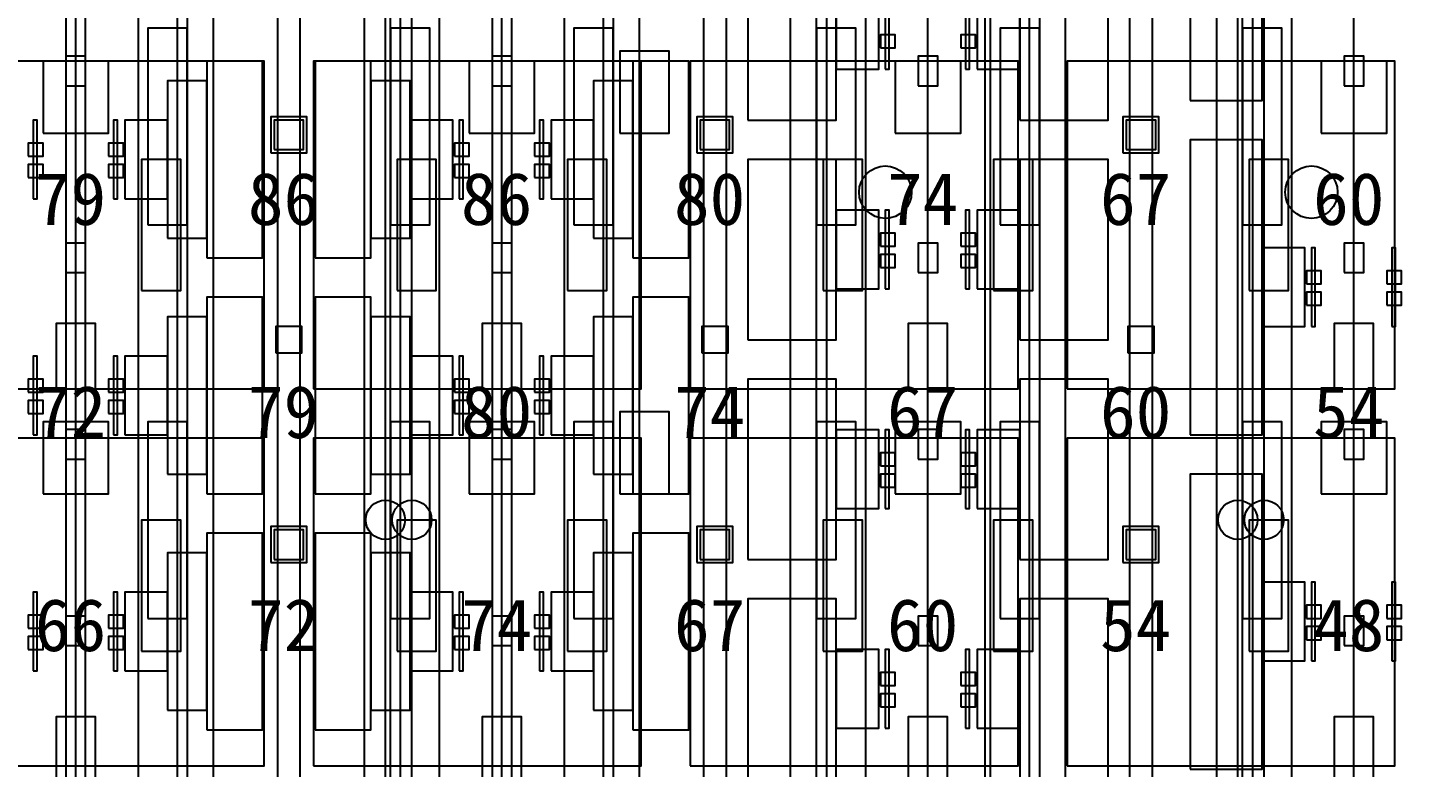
# Model space of a CAD drawing. Header units: metres. Extents: x -1640 to 1560, y -268 to 2338.
# Drawn here: x -152.22 to -110.3, y 1593.45 to 1616.03 of the extents above; entities that cross this region are included whole.
import ezdxf

# ---------------------------------------------------------------- set-up
doc = ezdxf.new("R2010")
doc.units = ezdxf.units.M
for name, color, linetype in [('1F_CHL', 4, 'Continuous'), ('1F_PUMP', 2, 'Continuous'), ('1F_SCR', 3, 'Continuous'), ('1F_STRUCT_COLUMN', 8, 'Continuous'), ('2F_CSF_LATERAL_RACK_CONCEPT', 9, 'Continuous'), ('2F_RFG', 5, 'Continuous'), ('2F_STRUCT_COLUMN', 8, 'Continuous'), ('2F_VMB', 6, 'Continuous'), ('3F_CLEANROOM_OVERHEAD_PIPE_DUCT_CONCEPT', 9, 'Continuous'), ('3F_CMP', 5, 'Continuous'), ('3F_EHS_EGRESS_DIST_M', 2, 'Continuous'), ('3F_EHS_SAFETY_SHOWER_EYEWASH_CONCEPT', 3, 'Continuous'), ('3F_ETCH', 2, 'Continuous'), ('3F_FOUP', 5, 'Continuous'), ('3F_OHT', 9, 'Continuous'), ('3F_OHTV', 1, 'Continuous'), ('3F_STRUCT_COLUMN', 8, 'Continuous'), ('3F_TBAR', 6, 'Continuous'), ('3F_WET', 6, 'Continuous'), ('4F_FFU', 1, 'Continuous'), ('4F_STRUCT_PLENUM_TRUSS_CONCEPT', 9, 'Continuous'), ('5F_CHL', 4, 'Continuous'), ('5F_PUMP', 2, 'Continuous'), ('5F_SCR', 3, 'Continuous'), ('5F_STRUCT_COLUMN', 8, 'Continuous'), ('6F_CSF_LATERAL_RACK_CONCEPT', 9, 'Continuous'), ('6F_RFG', 5, 'Continuous'), ('6F_STRUCT_COLUMN', 8, 'Continuous'), ('6F_VMB', 6, 'Continuous'), ('7F_CLEANROOM_OVERHEAD_PIPE_DUCT_CONCEPT', 9, 'Continuous'), ('7F_CMP', 5, 'Continuous'), ('7F_EHS_EGRESS_DIST_M', 2, 'Continuous'), ('7F_EHS_SAFETY_SHOWER_EYEWASH_CONCEPT', 3, 'Continuous'), ('7F_ETCH', 2, 'Continuous'), ('7F_FOUP', 5, 'Continuous'), ('7F_OHT', 9, 'Continuous'), ('7F_OHTV', 1, 'Continuous'), ('7F_STRUCT_COLUMN', 8, 'Continuous'), ('7F_TBAR', 6, 'Continuous'), ('7F_WET', 6, 'Continuous'), ('8F_FFU', 1, 'Continuous'), ('8F_STRUCT_PLENUM_TRUSS_CONCEPT', 9, 'Continuous'), ('EHS_TREATED_EXHAUST', 30, 'Continuous'), ('UTIL_ELEC.LV_CONCEPT', 2, 'Continuous'), ('UTIL_PCW.R_CONCEPT', 1, 'Continuous'), ('UTIL_PCW.R_RISER', 1, 'Continuous'), ('UTIL_PCW.S_CONCEPT', 6, 'Continuous'), ('UTIL_PCW.S_RISER', 6, 'Continuous')]:
    doc.layers.add(name, color=color, linetype=linetype)

msp = doc.modelspace()

# ---------------------------------------------------------------- linework, layer by layer
at = {"layer": '1F_CHL'}
for points in [[(-134.15, 1612.8), (-132.65, 1612.8), (-132.65, 1615.3), (-134.15, 1615.3)], [(-134.15, 1601.8), (-132.65, 1601.8), (-132.65, 1604.3), (-134.15, 1604.3)]]:
    msp.add_lwpolyline(points, close=True, dxfattribs=at)
at = {"layer": '1F_PUMP'}
for points in [[(-148.75, 1608), (-147.55, 1608), (-147.55, 1612), (-148.75, 1612)], [(-140.95, 1608), (-139.75, 1608), (-139.75, 1612), (-140.95, 1612)], [(-135.75, 1608), (-134.55, 1608), (-134.55, 1612), (-135.75, 1612)], [(-127.95, 1608), (-126.75, 1608), (-126.75, 1612), (-127.95, 1612)], [(-122.75, 1608), (-121.55, 1608), (-121.55, 1612), (-122.75, 1612)], [(-114.95, 1608), (-113.75, 1608), (-113.75, 1612), (-114.95, 1612)], [(-148.75, 1597), (-147.55, 1597), (-147.55, 1601), (-148.75, 1601)], [(-140.95, 1597), (-139.75, 1597), (-139.75, 1601), (-140.95, 1601)], [(-135.75, 1597), (-134.55, 1597), (-134.55, 1601), (-135.75, 1601)], [(-127.95, 1597), (-126.75, 1597), (-126.75, 1601), (-127.95, 1601)], [(-122.75, 1597), (-121.55, 1597), (-121.55, 1601), (-122.75, 1601)], [(-114.95, 1597), (-113.75, 1597), (-113.75, 1601), (-114.95, 1601)]]:
    msp.add_lwpolyline(points, close=True, dxfattribs=at)
at = {"layer": '1F_SCR'}
for points in [[(-151.75, 1612.8), (-149.75, 1612.8), (-149.75, 1615), (-151.75, 1615)], [(-138.75, 1612.8), (-136.75, 1612.8), (-136.75, 1615), (-138.75, 1615)], [(-125.75, 1612.8), (-123.75, 1612.8), (-123.75, 1615), (-125.75, 1615)], [(-112.75, 1612.8), (-110.75, 1612.8), (-110.75, 1615), (-112.75, 1615)], [(-151.75, 1601.8), (-149.75, 1601.8), (-149.75, 1604), (-151.75, 1604)], [(-138.75, 1601.8), (-136.75, 1601.8), (-136.75, 1604), (-138.75, 1604)], [(-125.75, 1601.8), (-123.75, 1601.8), (-123.75, 1604), (-125.75, 1604)], [(-112.75, 1601.8), (-110.75, 1601.8), (-110.75, 1604), (-112.75, 1604)]]:
    msp.add_lwpolyline(points, close=True, dxfattribs=at)
at = {"layer": '1F_STRUCT_COLUMN'}
for points in [[(-144.8, 1612.2), (-143.7, 1612.2), (-143.7, 1613.3), (-144.8, 1613.3)], [(-131.8, 1612.2), (-130.7, 1612.2), (-130.7, 1613.3), (-131.8, 1613.3)], [(-118.8, 1612.2), (-117.7, 1612.2), (-117.7, 1613.3), (-118.8, 1613.3)], [(-144.8, 1599.7), (-143.7, 1599.7), (-143.7, 1600.8), (-144.8, 1600.8)], [(-131.8, 1599.7), (-130.7, 1599.7), (-130.7, 1600.8), (-131.8, 1600.8)], [(-118.8, 1599.7), (-117.7, 1599.7), (-117.7, 1600.8), (-118.8, 1600.8)]]:
    msp.add_lwpolyline(points, close=True, dxfattribs=at)
at = {"layer": '2F_CSF_LATERAL_RACK_CONCEPT'}
for points in [[(-147.35, 1573), (-146.55, 1573), (-146.55, 1719), (-147.35, 1719)], [(-141.95, 1573), (-141.15, 1573), (-141.15, 1719), (-141.95, 1719)], [(-134.35, 1573), (-133.55, 1573), (-133.55, 1719), (-134.35, 1719)], [(-128.95, 1573), (-128.15, 1573), (-128.15, 1719), (-128.95, 1719)], [(-121.35, 1573), (-120.55, 1573), (-120.55, 1719), (-121.35, 1719)], [(-115.95, 1573), (-115.15, 1573), (-115.15, 1719), (-115.95, 1719)]]:
    msp.add_lwpolyline(points, close=True, dxfattribs=at)
at = {"layer": '2F_RFG'}
for points in [[(-148.55, 1610), (-147.35, 1610), (-147.35, 1616), (-148.55, 1616)], [(-141.15, 1610), (-139.95, 1610), (-139.95, 1616), (-141.15, 1616)], [(-135.55, 1610), (-134.35, 1610), (-134.35, 1616), (-135.55, 1616)], [(-128.15, 1610), (-126.95, 1610), (-126.95, 1616), (-128.15, 1616)], [(-122.55, 1610), (-121.35, 1610), (-121.35, 1616), (-122.55, 1616)], [(-115.15, 1610), (-113.95, 1610), (-113.95, 1616), (-115.15, 1616)], [(-148.55, 1598), (-147.35, 1598), (-147.35, 1604), (-148.55, 1604)], [(-141.15, 1598), (-139.95, 1598), (-139.95, 1604), (-141.15, 1604)], [(-135.55, 1598), (-134.35, 1598), (-134.35, 1604), (-135.55, 1604)], [(-128.15, 1598), (-126.95, 1598), (-126.95, 1604), (-128.15, 1604)], [(-122.55, 1598), (-121.35, 1598), (-121.35, 1604), (-122.55, 1604)], [(-115.15, 1598), (-113.95, 1598), (-113.95, 1604), (-115.15, 1604)]]:
    msp.add_lwpolyline(points, close=True, dxfattribs=at)
at = {"layer": '2F_STRUCT_COLUMN'}
for points in [[(-144.7, 1612.3), (-143.8, 1612.3), (-143.8, 1613.2), (-144.7, 1613.2)], [(-131.7, 1612.3), (-130.8, 1612.3), (-130.8, 1613.2), (-131.7, 1613.2)], [(-118.7, 1612.3), (-117.8, 1612.3), (-117.8, 1613.2), (-118.7, 1613.2)], [(-144.7, 1599.8), (-143.8, 1599.8), (-143.8, 1600.7), (-144.7, 1600.7)], [(-131.7, 1599.8), (-130.8, 1599.8), (-130.8, 1600.7), (-131.7, 1600.7)], [(-118.7, 1599.8), (-117.8, 1599.8), (-117.8, 1600.7), (-118.7, 1600.7)]]:
    msp.add_lwpolyline(points, close=True, dxfattribs=at)
at = {"layer": '2F_VMB'}
for points in [[(-151.35, 1605), (-150.15, 1605), (-150.15, 1607), (-151.35, 1607)], [(-138.35, 1605), (-137.15, 1605), (-137.15, 1607), (-138.35, 1607)], [(-125.35, 1605), (-124.15, 1605), (-124.15, 1607), (-125.35, 1607)], [(-112.35, 1605), (-111.15, 1605), (-111.15, 1607), (-112.35, 1607)], [(-151.35, 1593), (-150.15, 1593), (-150.15, 1595), (-151.35, 1595)], [(-138.35, 1593), (-137.15, 1593), (-137.15, 1595), (-138.35, 1595)], [(-125.35, 1593), (-124.15, 1593), (-124.15, 1595), (-125.35, 1595)], [(-112.35, 1593), (-111.15, 1593), (-111.15, 1595), (-112.35, 1595)]]:
    msp.add_lwpolyline(points, close=True, dxfattribs=at)
at = {"layer": '3F_CLEANROOM_OVERHEAD_PIPE_DUCT_CONCEPT'}
for points in [[(-148.85, 1572), (-147.65, 1572), (-147.65, 1720), (-148.85, 1720)], [(-140.85, 1572), (-139.65, 1572), (-139.65, 1720), (-140.85, 1720)], [(-135.85, 1572), (-134.65, 1572), (-134.65, 1720), (-135.85, 1720)], [(-127.85, 1572), (-126.65, 1572), (-126.65, 1720), (-127.85, 1720)], [(-122.85, 1572), (-121.65, 1572), (-121.65, 1720), (-122.85, 1720)], [(-114.85, 1572), (-113.65, 1572), (-113.65, 1720), (-114.85, 1720)]]:
    msp.add_lwpolyline(points, close=True, dxfattribs=at)
at = {"layer": '3F_CMP'}
for points in [[(-130.25, 1613.2), (-127.55, 1613.2), (-127.55, 1618.7), (-130.25, 1618.7)], [(-121.95, 1613.2), (-119.25, 1613.2), (-119.25, 1618.7), (-121.95, 1618.7)], [(-127.55, 1614.75), (-126.25, 1614.75), (-126.25, 1617.15), (-127.55, 1617.15)], [(-123.25, 1614.75), (-121.95, 1614.75), (-121.95, 1617.15), (-123.25, 1617.15)], [(-130.25, 1606.5), (-127.55, 1606.5), (-127.55, 1612), (-130.25, 1612)], [(-121.95, 1606.5), (-119.25, 1606.5), (-119.25, 1612), (-121.95, 1612)], [(-127.55, 1608.05), (-126.25, 1608.05), (-126.25, 1610.45), (-127.55, 1610.45)], [(-123.25, 1608.05), (-121.95, 1608.05), (-121.95, 1610.45), (-123.25, 1610.45)], [(-130.25, 1599.8), (-127.55, 1599.8), (-127.55, 1605.3), (-130.25, 1605.3)], [(-121.95, 1599.8), (-119.25, 1599.8), (-119.25, 1605.3), (-121.95, 1605.3)], [(-127.55, 1601.35), (-126.25, 1601.35), (-126.25, 1603.75), (-127.55, 1603.75)], [(-123.25, 1601.35), (-121.95, 1601.35), (-121.95, 1603.75), (-123.25, 1603.75)], [(-130.25, 1593.1), (-127.55, 1593.1), (-127.55, 1598.6), (-130.25, 1598.6)], [(-121.95, 1593.1), (-119.25, 1593.1), (-119.25, 1598.6), (-121.95, 1598.6)], [(-127.55, 1594.65), (-126.25, 1594.65), (-126.25, 1597.05), (-127.55, 1597.05)], [(-123.25, 1594.65), (-121.95, 1594.65), (-121.95, 1597.05), (-123.25, 1597.05)]]:
    msp.add_lwpolyline(points, close=True, dxfattribs=at)
at = {"layer": '3F_EHS_SAFETY_SHOWER_EYEWASH_CONCEPT'}
for centre in [(-126.05, 1611), (-113.05, 1611)]:
    msp.add_circle(centre, 0.8, dxfattribs=at)
at = {"layer": '3F_ETCH'}
for points in [[(-146.75, 1609), (-145.05, 1609), (-145.05, 1615), (-146.75, 1615)], [(-143.45, 1609), (-141.75, 1609), (-141.75, 1615), (-143.45, 1615)], [(-133.75, 1609), (-132.05, 1609), (-132.05, 1615), (-133.75, 1615)], [(-147.95, 1609.6), (-146.75, 1609.6), (-146.75, 1614.4), (-147.95, 1614.4)], [(-141.75, 1609.6), (-140.55, 1609.6), (-140.55, 1614.4), (-141.75, 1614.4)], [(-134.95, 1609.6), (-133.75, 1609.6), (-133.75, 1614.4), (-134.95, 1614.4)], [(-149.25, 1610.8), (-147.95, 1610.8), (-147.95, 1613.2), (-149.25, 1613.2)], [(-140.55, 1610.8), (-139.25, 1610.8), (-139.25, 1613.2), (-140.55, 1613.2)], [(-136.25, 1610.8), (-134.95, 1610.8), (-134.95, 1613.2), (-136.25, 1613.2)], [(-146.75, 1601.8), (-145.05, 1601.8), (-145.05, 1607.8), (-146.75, 1607.8)], [(-143.45, 1601.8), (-141.75, 1601.8), (-141.75, 1607.8), (-143.45, 1607.8)], [(-133.75, 1601.8), (-132.05, 1601.8), (-132.05, 1607.8), (-133.75, 1607.8)], [(-147.95, 1602.4), (-146.75, 1602.4), (-146.75, 1607.2), (-147.95, 1607.2)], [(-141.75, 1602.4), (-140.55, 1602.4), (-140.55, 1607.2), (-141.75, 1607.2)], [(-134.95, 1602.4), (-133.75, 1602.4), (-133.75, 1607.2), (-134.95, 1607.2)], [(-149.25, 1603.6), (-147.95, 1603.6), (-147.95, 1606), (-149.25, 1606)], [(-140.55, 1603.6), (-139.25, 1603.6), (-139.25, 1606), (-140.55, 1606)], [(-136.25, 1603.6), (-134.95, 1603.6), (-134.95, 1606), (-136.25, 1606)], [(-146.75, 1594.6), (-145.05, 1594.6), (-145.05, 1600.6), (-146.75, 1600.6)], [(-143.45, 1594.6), (-141.75, 1594.6), (-141.75, 1600.6), (-143.45, 1600.6)], [(-133.75, 1594.6), (-132.05, 1594.6), (-132.05, 1600.6), (-133.75, 1600.6)], [(-147.95, 1595.2), (-146.75, 1595.2), (-146.75, 1600), (-147.95, 1600)], [(-141.75, 1595.2), (-140.55, 1595.2), (-140.55, 1600), (-141.75, 1600)], [(-134.95, 1595.2), (-133.75, 1595.2), (-133.75, 1600), (-134.95, 1600)], [(-149.25, 1596.4), (-147.95, 1596.4), (-147.95, 1598.8), (-149.25, 1598.8)], [(-140.55, 1596.4), (-139.25, 1596.4), (-139.25, 1598.8), (-140.55, 1598.8)], [(-136.25, 1596.4), (-134.95, 1596.4), (-134.95, 1598.8), (-136.25, 1598.8)]]:
    msp.add_lwpolyline(points, close=True, dxfattribs=at)
at = {"layer": '3F_FOUP'}
for points in [[(-126.2, 1615.4), (-125.75, 1615.4), (-125.75, 1615.8), (-126.2, 1615.8)], [(-123.75, 1615.4), (-123.3, 1615.4), (-123.3, 1615.8), (-123.75, 1615.8)], [(-152.2, 1612.1), (-151.75, 1612.1), (-151.75, 1612.5), (-152.2, 1612.5)], [(-149.75, 1612.1), (-149.3, 1612.1), (-149.3, 1612.5), (-149.75, 1612.5)], [(-139.2, 1612.1), (-138.75, 1612.1), (-138.75, 1612.5), (-139.2, 1612.5)], [(-136.75, 1612.1), (-136.3, 1612.1), (-136.3, 1612.5), (-136.75, 1612.5)], [(-152.2, 1611.45), (-151.75, 1611.45), (-151.75, 1611.85), (-152.2, 1611.85)], [(-149.75, 1611.45), (-149.3, 1611.45), (-149.3, 1611.85), (-149.75, 1611.85)], [(-139.2, 1611.45), (-138.75, 1611.45), (-138.75, 1611.85), (-139.2, 1611.85)], [(-136.75, 1611.45), (-136.3, 1611.45), (-136.3, 1611.85), (-136.75, 1611.85)], [(-126.2, 1609.35), (-125.75, 1609.35), (-125.75, 1609.75), (-126.2, 1609.75)], [(-123.75, 1609.35), (-123.3, 1609.35), (-123.3, 1609.75), (-123.75, 1609.75)], [(-126.2, 1608.7), (-125.75, 1608.7), (-125.75, 1609.1), (-126.2, 1609.1)], [(-123.75, 1608.7), (-123.3, 1608.7), (-123.3, 1609.1), (-123.75, 1609.1)], [(-113.2, 1608.2), (-112.75, 1608.2), (-112.75, 1608.6), (-113.2, 1608.6)], [(-110.75, 1608.2), (-110.3, 1608.2), (-110.3, 1608.6), (-110.75, 1608.6)], [(-113.2, 1607.55), (-112.75, 1607.55), (-112.75, 1607.95), (-113.2, 1607.95)], [(-110.75, 1607.55), (-110.3, 1607.55), (-110.3, 1607.95), (-110.75, 1607.95)], [(-152.2, 1604.9), (-151.75, 1604.9), (-151.75, 1605.3), (-152.2, 1605.3)], [(-149.75, 1604.9), (-149.3, 1604.9), (-149.3, 1605.3), (-149.75, 1605.3)], [(-139.2, 1604.9), (-138.75, 1604.9), (-138.75, 1605.3), (-139.2, 1605.3)], [(-136.75, 1604.9), (-136.3, 1604.9), (-136.3, 1605.3), (-136.75, 1605.3)], [(-152.2, 1604.25), (-151.75, 1604.25), (-151.75, 1604.65), (-152.2, 1604.65)], [(-149.75, 1604.25), (-149.3, 1604.25), (-149.3, 1604.65), (-149.75, 1604.65)], [(-139.2, 1604.25), (-138.75, 1604.25), (-138.75, 1604.65), (-139.2, 1604.65)], [(-136.75, 1604.25), (-136.3, 1604.25), (-136.3, 1604.65), (-136.75, 1604.65)], [(-126.2, 1602.65), (-125.75, 1602.65), (-125.75, 1603.05), (-126.2, 1603.05)], [(-123.75, 1602.65), (-123.3, 1602.65), (-123.3, 1603.05), (-123.75, 1603.05)], [(-126.2, 1602), (-125.75, 1602), (-125.75, 1602.4), (-126.2, 1602.4)], [(-123.75, 1602), (-123.3, 1602), (-123.3, 1602.4), (-123.75, 1602.4)], [(-113.2, 1598), (-112.75, 1598), (-112.75, 1598.4), (-113.2, 1598.4)], [(-110.75, 1598), (-110.3, 1598), (-110.3, 1598.4), (-110.75, 1598.4)], [(-152.2, 1597.7), (-151.75, 1597.7), (-151.75, 1598.1), (-152.2, 1598.1)], [(-149.75, 1597.7), (-149.3, 1597.7), (-149.3, 1598.1), (-149.75, 1598.1)], [(-139.2, 1597.7), (-138.75, 1597.7), (-138.75, 1598.1), (-139.2, 1598.1)], [(-136.75, 1597.7), (-136.3, 1597.7), (-136.3, 1598.1), (-136.75, 1598.1)], [(-152.2, 1597.05), (-151.75, 1597.05), (-151.75, 1597.45), (-152.2, 1597.45)], [(-149.75, 1597.05), (-149.3, 1597.05), (-149.3, 1597.45), (-149.75, 1597.45)], [(-139.2, 1597.05), (-138.75, 1597.05), (-138.75, 1597.45), (-139.2, 1597.45)], [(-136.75, 1597.05), (-136.3, 1597.05), (-136.3, 1597.45), (-136.75, 1597.45)], [(-113.2, 1597.35), (-112.75, 1597.35), (-112.75, 1597.75), (-113.2, 1597.75)], [(-110.75, 1597.35), (-110.3, 1597.35), (-110.3, 1597.75), (-110.75, 1597.75)], [(-126.2, 1595.95), (-125.75, 1595.95), (-125.75, 1596.35), (-126.2, 1596.35)], [(-123.75, 1595.95), (-123.3, 1595.95), (-123.3, 1596.35), (-123.75, 1596.35)], [(-126.2, 1595.3), (-125.75, 1595.3), (-125.75, 1595.7), (-126.2, 1595.7)], [(-123.75, 1595.3), (-123.3, 1595.3), (-123.3, 1595.7), (-123.75, 1595.7)]]:
    msp.add_lwpolyline(points, close=True, dxfattribs=at)
at = {"layer": '3F_OHT'}
for p, q in [((-150.75, 1572), (-150.75, 1642)), ((-137.75, 1572), (-137.75, 1642)), ((-124.75, 1572), (-124.75, 1642)), ((-111.75, 1572), (-111.75, 1642))]:
    msp.add_line(p, q, dxfattribs=at)
at = {"layer": '3F_OHTV'}
for points in [[(-151.05, 1614.25), (-150.45, 1614.25), (-150.45, 1615.15), (-151.05, 1615.15)], [(-138.05, 1614.25), (-137.45, 1614.25), (-137.45, 1615.15), (-138.05, 1615.15)], [(-125.05, 1614.25), (-124.45, 1614.25), (-124.45, 1615.15), (-125.05, 1615.15)], [(-112.05, 1614.25), (-111.45, 1614.25), (-111.45, 1615.15), (-112.05, 1615.15)], [(-151.05, 1608.55), (-150.45, 1608.55), (-150.45, 1609.45), (-151.05, 1609.45)], [(-138.05, 1608.55), (-137.45, 1608.55), (-137.45, 1609.45), (-138.05, 1609.45)], [(-125.05, 1608.55), (-124.45, 1608.55), (-124.45, 1609.45), (-125.05, 1609.45)], [(-112.05, 1608.55), (-111.45, 1608.55), (-111.45, 1609.45), (-112.05, 1609.45)], [(-151.05, 1602.86), (-150.45, 1602.86), (-150.45, 1603.76), (-151.05, 1603.76)], [(-138.05, 1602.86), (-137.45, 1602.86), (-137.45, 1603.76), (-138.05, 1603.76)], [(-125.05, 1602.86), (-124.45, 1602.86), (-124.45, 1603.76), (-125.05, 1603.76)], [(-112.05, 1602.86), (-111.45, 1602.86), (-111.45, 1603.76), (-112.05, 1603.76)], [(-151.05, 1597.17), (-150.45, 1597.17), (-150.45, 1598.07), (-151.05, 1598.07)], [(-138.05, 1597.17), (-137.45, 1597.17), (-137.45, 1598.07), (-138.05, 1598.07)], [(-125.05, 1597.17), (-124.45, 1597.17), (-124.45, 1598.07), (-125.05, 1598.07)], [(-112.05, 1597.17), (-111.45, 1597.17), (-111.45, 1598.07), (-112.05, 1598.07)]]:
    msp.add_lwpolyline(points, close=True, dxfattribs=at)
at = {"layer": '3F_STRUCT_COLUMN'}
for points in [[(-144.65, 1606.1), (-143.85, 1606.1), (-143.85, 1606.9), (-144.65, 1606.9)], [(-131.65, 1606.1), (-130.85, 1606.1), (-130.85, 1606.9), (-131.65, 1606.9)], [(-118.65, 1606.1), (-117.85, 1606.1), (-117.85, 1606.9), (-118.65, 1606.9)]]:
    msp.add_lwpolyline(points, close=True, dxfattribs=at)
at = {"layer": '3F_TBAR'}
for points in [[(-126.05, 1614.75), (-125.93, 1614.75), (-125.93, 1617.15), (-126.05, 1617.15)], [(-123.6, 1614.75), (-123.48, 1614.75), (-123.48, 1617.15), (-123.6, 1617.15)], [(-152.05, 1610.8), (-151.93, 1610.8), (-151.93, 1613.2), (-152.05, 1613.2)], [(-149.6, 1610.8), (-149.48, 1610.8), (-149.48, 1613.2), (-149.6, 1613.2)], [(-139.05, 1610.8), (-138.93, 1610.8), (-138.93, 1613.2), (-139.05, 1613.2)], [(-136.6, 1610.8), (-136.48, 1610.8), (-136.48, 1613.2), (-136.6, 1613.2)], [(-126.05, 1608.05), (-125.93, 1608.05), (-125.93, 1610.45), (-126.05, 1610.45)], [(-123.6, 1608.05), (-123.48, 1608.05), (-123.48, 1610.45), (-123.6, 1610.45)], [(-113.05, 1606.9), (-112.93, 1606.9), (-112.93, 1609.3), (-113.05, 1609.3)], [(-110.6, 1606.9), (-110.48, 1606.9), (-110.48, 1609.3), (-110.6, 1609.3)], [(-152.05, 1603.6), (-151.93, 1603.6), (-151.93, 1606), (-152.05, 1606)], [(-149.6, 1603.6), (-149.48, 1603.6), (-149.48, 1606), (-149.6, 1606)], [(-139.05, 1603.6), (-138.93, 1603.6), (-138.93, 1606), (-139.05, 1606)], [(-136.6, 1603.6), (-136.48, 1603.6), (-136.48, 1606), (-136.6, 1606)], [(-126.05, 1601.35), (-125.93, 1601.35), (-125.93, 1603.75), (-126.05, 1603.75)], [(-123.6, 1601.35), (-123.48, 1601.35), (-123.48, 1603.75), (-123.6, 1603.75)], [(-113.05, 1596.7), (-112.93, 1596.7), (-112.93, 1599.1), (-113.05, 1599.1)], [(-110.6, 1596.7), (-110.48, 1596.7), (-110.48, 1599.1), (-110.6, 1599.1)], [(-152.05, 1596.4), (-151.93, 1596.4), (-151.93, 1598.8), (-152.05, 1598.8)], [(-149.6, 1596.4), (-149.48, 1596.4), (-149.48, 1598.8), (-149.6, 1598.8)], [(-139.05, 1596.4), (-138.93, 1596.4), (-138.93, 1598.8), (-139.05, 1598.8)], [(-136.6, 1596.4), (-136.48, 1596.4), (-136.48, 1598.8), (-136.6, 1598.8)], [(-126.05, 1594.65), (-125.93, 1594.65), (-125.93, 1597.05), (-126.05, 1597.05)], [(-123.6, 1594.65), (-123.48, 1594.65), (-123.48, 1597.05), (-123.6, 1597.05)]]:
    msp.add_lwpolyline(points, close=True, dxfattribs=at)
at = {"layer": '3F_WET'}
for points in [[(-116.75, 1613.8), (-114.55, 1613.8), (-114.55, 1622.8), (-116.75, 1622.8)], [(-116.75, 1603.6), (-114.55, 1603.6), (-114.55, 1612.6), (-116.75, 1612.6)], [(-114.55, 1606.9), (-113.25, 1606.9), (-113.25, 1609.3), (-114.55, 1609.3)], [(-116.75, 1593.4), (-114.55, 1593.4), (-114.55, 1602.4), (-116.75, 1602.4)], [(-114.55, 1596.7), (-113.25, 1596.7), (-113.25, 1599.1), (-114.55, 1599.1)]]:
    msp.add_lwpolyline(points, close=True, dxfattribs=at)
at = {"layer": '4F_FFU'}
for points in [[(-155, 1605), (-145, 1605), (-145, 1615), (-155, 1615)], [(-143.5, 1605), (-133.5, 1605), (-133.5, 1615), (-143.5, 1615)], [(-132, 1605), (-122, 1605), (-122, 1615), (-132, 1615)], [(-120.5, 1605), (-110.5, 1605), (-110.5, 1615), (-120.5, 1615)], [(-155, 1593.5), (-145, 1593.5), (-145, 1603.5), (-155, 1603.5)], [(-143.5, 1593.5), (-133.5, 1593.5), (-133.5, 1603.5), (-143.5, 1603.5)], [(-132, 1593.5), (-122, 1593.5), (-122, 1603.5), (-132, 1603.5)], [(-120.5, 1593.5), (-110.5, 1593.5), (-110.5, 1603.5), (-120.5, 1603.5)]]:
    msp.add_lwpolyline(points, close=True, dxfattribs=at)
at = {"layer": '4F_STRUCT_PLENUM_TRUSS_CONCEPT'}
for points in [[(-144.6, 1569), (-143.9, 1569), (-143.9, 1723), (-144.6, 1723)], [(-131.6, 1569), (-130.9, 1569), (-130.9, 1723), (-131.6, 1723)], [(-118.6, 1569), (-117.9, 1569), (-117.9, 1723), (-118.6, 1723)]]:
    msp.add_lwpolyline(points, close=True, dxfattribs=at)
at = {"layer": '5F_CHL'}
for points in [[(-134.15, 1612.8), (-132.65, 1612.8), (-132.65, 1615.3), (-134.15, 1615.3)], [(-134.15, 1601.8), (-132.65, 1601.8), (-132.65, 1604.3), (-134.15, 1604.3)]]:
    msp.add_lwpolyline(points, close=True, dxfattribs=at)
at = {"layer": '5F_PUMP'}
for points in [[(-148.75, 1608), (-147.55, 1608), (-147.55, 1612), (-148.75, 1612)], [(-140.95, 1608), (-139.75, 1608), (-139.75, 1612), (-140.95, 1612)], [(-135.75, 1608), (-134.55, 1608), (-134.55, 1612), (-135.75, 1612)], [(-127.95, 1608), (-126.75, 1608), (-126.75, 1612), (-127.95, 1612)], [(-122.75, 1608), (-121.55, 1608), (-121.55, 1612), (-122.75, 1612)], [(-114.95, 1608), (-113.75, 1608), (-113.75, 1612), (-114.95, 1612)], [(-148.75, 1597), (-147.55, 1597), (-147.55, 1601), (-148.75, 1601)], [(-140.95, 1597), (-139.75, 1597), (-139.75, 1601), (-140.95, 1601)], [(-135.75, 1597), (-134.55, 1597), (-134.55, 1601), (-135.75, 1601)], [(-127.95, 1597), (-126.75, 1597), (-126.75, 1601), (-127.95, 1601)], [(-122.75, 1597), (-121.55, 1597), (-121.55, 1601), (-122.75, 1601)], [(-114.95, 1597), (-113.75, 1597), (-113.75, 1601), (-114.95, 1601)]]:
    msp.add_lwpolyline(points, close=True, dxfattribs=at)
at = {"layer": '5F_SCR'}
for points in [[(-151.75, 1612.8), (-149.75, 1612.8), (-149.75, 1615), (-151.75, 1615)], [(-138.75, 1612.8), (-136.75, 1612.8), (-136.75, 1615), (-138.75, 1615)], [(-125.75, 1612.8), (-123.75, 1612.8), (-123.75, 1615), (-125.75, 1615)], [(-112.75, 1612.8), (-110.75, 1612.8), (-110.75, 1615), (-112.75, 1615)], [(-151.75, 1601.8), (-149.75, 1601.8), (-149.75, 1604), (-151.75, 1604)], [(-138.75, 1601.8), (-136.75, 1601.8), (-136.75, 1604), (-138.75, 1604)], [(-125.75, 1601.8), (-123.75, 1601.8), (-123.75, 1604), (-125.75, 1604)], [(-112.75, 1601.8), (-110.75, 1601.8), (-110.75, 1604), (-112.75, 1604)]]:
    msp.add_lwpolyline(points, close=True, dxfattribs=at)
at = {"layer": '5F_STRUCT_COLUMN'}
for points in [[(-144.8, 1612.2), (-143.7, 1612.2), (-143.7, 1613.3), (-144.8, 1613.3)], [(-131.8, 1612.2), (-130.7, 1612.2), (-130.7, 1613.3), (-131.8, 1613.3)], [(-118.8, 1612.2), (-117.7, 1612.2), (-117.7, 1613.3), (-118.8, 1613.3)], [(-144.8, 1599.7), (-143.7, 1599.7), (-143.7, 1600.8), (-144.8, 1600.8)], [(-131.8, 1599.7), (-130.7, 1599.7), (-130.7, 1600.8), (-131.8, 1600.8)], [(-118.8, 1599.7), (-117.7, 1599.7), (-117.7, 1600.8), (-118.8, 1600.8)]]:
    msp.add_lwpolyline(points, close=True, dxfattribs=at)
at = {"layer": '6F_CSF_LATERAL_RACK_CONCEPT'}
for points in [[(-147.35, 1573), (-146.55, 1573), (-146.55, 1719), (-147.35, 1719)], [(-141.95, 1573), (-141.15, 1573), (-141.15, 1719), (-141.95, 1719)], [(-134.35, 1573), (-133.55, 1573), (-133.55, 1719), (-134.35, 1719)], [(-128.95, 1573), (-128.15, 1573), (-128.15, 1719), (-128.95, 1719)], [(-121.35, 1573), (-120.55, 1573), (-120.55, 1719), (-121.35, 1719)], [(-115.95, 1573), (-115.15, 1573), (-115.15, 1719), (-115.95, 1719)]]:
    msp.add_lwpolyline(points, close=True, dxfattribs=at)
at = {"layer": '6F_RFG'}
for points in [[(-148.55, 1610), (-147.35, 1610), (-147.35, 1616), (-148.55, 1616)], [(-141.15, 1610), (-139.95, 1610), (-139.95, 1616), (-141.15, 1616)], [(-135.55, 1610), (-134.35, 1610), (-134.35, 1616), (-135.55, 1616)], [(-128.15, 1610), (-126.95, 1610), (-126.95, 1616), (-128.15, 1616)], [(-122.55, 1610), (-121.35, 1610), (-121.35, 1616), (-122.55, 1616)], [(-115.15, 1610), (-113.95, 1610), (-113.95, 1616), (-115.15, 1616)], [(-148.55, 1598), (-147.35, 1598), (-147.35, 1604), (-148.55, 1604)], [(-141.15, 1598), (-139.95, 1598), (-139.95, 1604), (-141.15, 1604)], [(-135.55, 1598), (-134.35, 1598), (-134.35, 1604), (-135.55, 1604)], [(-128.15, 1598), (-126.95, 1598), (-126.95, 1604), (-128.15, 1604)], [(-122.55, 1598), (-121.35, 1598), (-121.35, 1604), (-122.55, 1604)], [(-115.15, 1598), (-113.95, 1598), (-113.95, 1604), (-115.15, 1604)]]:
    msp.add_lwpolyline(points, close=True, dxfattribs=at)
at = {"layer": '6F_STRUCT_COLUMN'}
for points in [[(-144.7, 1612.3), (-143.8, 1612.3), (-143.8, 1613.2), (-144.7, 1613.2)], [(-131.7, 1612.3), (-130.8, 1612.3), (-130.8, 1613.2), (-131.7, 1613.2)], [(-118.7, 1612.3), (-117.8, 1612.3), (-117.8, 1613.2), (-118.7, 1613.2)], [(-144.7, 1599.8), (-143.8, 1599.8), (-143.8, 1600.7), (-144.7, 1600.7)], [(-131.7, 1599.8), (-130.8, 1599.8), (-130.8, 1600.7), (-131.7, 1600.7)], [(-118.7, 1599.8), (-117.8, 1599.8), (-117.8, 1600.7), (-118.7, 1600.7)]]:
    msp.add_lwpolyline(points, close=True, dxfattribs=at)
at = {"layer": '6F_VMB'}
for points in [[(-151.35, 1605), (-150.15, 1605), (-150.15, 1607), (-151.35, 1607)], [(-138.35, 1605), (-137.15, 1605), (-137.15, 1607), (-138.35, 1607)], [(-125.35, 1605), (-124.15, 1605), (-124.15, 1607), (-125.35, 1607)], [(-112.35, 1605), (-111.15, 1605), (-111.15, 1607), (-112.35, 1607)], [(-151.35, 1593), (-150.15, 1593), (-150.15, 1595), (-151.35, 1595)], [(-138.35, 1593), (-137.15, 1593), (-137.15, 1595), (-138.35, 1595)], [(-125.35, 1593), (-124.15, 1593), (-124.15, 1595), (-125.35, 1595)], [(-112.35, 1593), (-111.15, 1593), (-111.15, 1595), (-112.35, 1595)]]:
    msp.add_lwpolyline(points, close=True, dxfattribs=at)
at = {"layer": '7F_CLEANROOM_OVERHEAD_PIPE_DUCT_CONCEPT'}
for points in [[(-148.85, 1572), (-147.65, 1572), (-147.65, 1720), (-148.85, 1720)], [(-140.85, 1572), (-139.65, 1572), (-139.65, 1720), (-140.85, 1720)], [(-135.85, 1572), (-134.65, 1572), (-134.65, 1720), (-135.85, 1720)], [(-127.85, 1572), (-126.65, 1572), (-126.65, 1720), (-127.85, 1720)], [(-122.85, 1572), (-121.65, 1572), (-121.65, 1720), (-122.85, 1720)], [(-114.85, 1572), (-113.65, 1572), (-113.65, 1720), (-114.85, 1720)]]:
    msp.add_lwpolyline(points, close=True, dxfattribs=at)
at = {"layer": '7F_CMP'}
for points in [[(-130.25, 1613.2), (-127.55, 1613.2), (-127.55, 1618.7), (-130.25, 1618.7)], [(-121.95, 1613.2), (-119.25, 1613.2), (-119.25, 1618.7), (-121.95, 1618.7)], [(-127.55, 1614.75), (-126.25, 1614.75), (-126.25, 1617.15), (-127.55, 1617.15)], [(-123.25, 1614.75), (-121.95, 1614.75), (-121.95, 1617.15), (-123.25, 1617.15)], [(-130.25, 1606.5), (-127.55, 1606.5), (-127.55, 1612), (-130.25, 1612)], [(-121.95, 1606.5), (-119.25, 1606.5), (-119.25, 1612), (-121.95, 1612)], [(-127.55, 1608.05), (-126.25, 1608.05), (-126.25, 1610.45), (-127.55, 1610.45)], [(-123.25, 1608.05), (-121.95, 1608.05), (-121.95, 1610.45), (-123.25, 1610.45)], [(-130.25, 1599.8), (-127.55, 1599.8), (-127.55, 1605.3), (-130.25, 1605.3)], [(-121.95, 1599.8), (-119.25, 1599.8), (-119.25, 1605.3), (-121.95, 1605.3)], [(-127.55, 1601.35), (-126.25, 1601.35), (-126.25, 1603.75), (-127.55, 1603.75)], [(-123.25, 1601.35), (-121.95, 1601.35), (-121.95, 1603.75), (-123.25, 1603.75)], [(-130.25, 1593.1), (-127.55, 1593.1), (-127.55, 1598.6), (-130.25, 1598.6)], [(-121.95, 1593.1), (-119.25, 1593.1), (-119.25, 1598.6), (-121.95, 1598.6)], [(-127.55, 1594.65), (-126.25, 1594.65), (-126.25, 1597.05), (-127.55, 1597.05)], [(-123.25, 1594.65), (-121.95, 1594.65), (-121.95, 1597.05), (-123.25, 1597.05)]]:
    msp.add_lwpolyline(points, close=True, dxfattribs=at)
at = {"layer": '7F_EHS_SAFETY_SHOWER_EYEWASH_CONCEPT'}
for centre in [(-126.05, 1611), (-113.05, 1611)]:
    msp.add_circle(centre, 0.8, dxfattribs=at)
at = {"layer": '7F_ETCH'}
for points in [[(-146.75, 1609), (-145.05, 1609), (-145.05, 1615), (-146.75, 1615)], [(-143.45, 1609), (-141.75, 1609), (-141.75, 1615), (-143.45, 1615)], [(-133.75, 1609), (-132.05, 1609), (-132.05, 1615), (-133.75, 1615)], [(-147.95, 1609.6), (-146.75, 1609.6), (-146.75, 1614.4), (-147.95, 1614.4)], [(-141.75, 1609.6), (-140.55, 1609.6), (-140.55, 1614.4), (-141.75, 1614.4)], [(-134.95, 1609.6), (-133.75, 1609.6), (-133.75, 1614.4), (-134.95, 1614.4)], [(-149.25, 1610.8), (-147.95, 1610.8), (-147.95, 1613.2), (-149.25, 1613.2)], [(-140.55, 1610.8), (-139.25, 1610.8), (-139.25, 1613.2), (-140.55, 1613.2)], [(-136.25, 1610.8), (-134.95, 1610.8), (-134.95, 1613.2), (-136.25, 1613.2)], [(-146.75, 1601.8), (-145.05, 1601.8), (-145.05, 1607.8), (-146.75, 1607.8)], [(-143.45, 1601.8), (-141.75, 1601.8), (-141.75, 1607.8), (-143.45, 1607.8)], [(-133.75, 1601.8), (-132.05, 1601.8), (-132.05, 1607.8), (-133.75, 1607.8)], [(-147.95, 1602.4), (-146.75, 1602.4), (-146.75, 1607.2), (-147.95, 1607.2)], [(-141.75, 1602.4), (-140.55, 1602.4), (-140.55, 1607.2), (-141.75, 1607.2)], [(-134.95, 1602.4), (-133.75, 1602.4), (-133.75, 1607.2), (-134.95, 1607.2)], [(-149.25, 1603.6), (-147.95, 1603.6), (-147.95, 1606), (-149.25, 1606)], [(-140.55, 1603.6), (-139.25, 1603.6), (-139.25, 1606), (-140.55, 1606)], [(-136.25, 1603.6), (-134.95, 1603.6), (-134.95, 1606), (-136.25, 1606)], [(-146.75, 1594.6), (-145.05, 1594.6), (-145.05, 1600.6), (-146.75, 1600.6)], [(-143.45, 1594.6), (-141.75, 1594.6), (-141.75, 1600.6), (-143.45, 1600.6)], [(-133.75, 1594.6), (-132.05, 1594.6), (-132.05, 1600.6), (-133.75, 1600.6)], [(-147.95, 1595.2), (-146.75, 1595.2), (-146.75, 1600), (-147.95, 1600)], [(-141.75, 1595.2), (-140.55, 1595.2), (-140.55, 1600), (-141.75, 1600)], [(-134.95, 1595.2), (-133.75, 1595.2), (-133.75, 1600), (-134.95, 1600)], [(-149.25, 1596.4), (-147.95, 1596.4), (-147.95, 1598.8), (-149.25, 1598.8)], [(-140.55, 1596.4), (-139.25, 1596.4), (-139.25, 1598.8), (-140.55, 1598.8)], [(-136.25, 1596.4), (-134.95, 1596.4), (-134.95, 1598.8), (-136.25, 1598.8)]]:
    msp.add_lwpolyline(points, close=True, dxfattribs=at)
at = {"layer": '7F_FOUP'}
for points in [[(-126.2, 1615.4), (-125.75, 1615.4), (-125.75, 1615.8), (-126.2, 1615.8)], [(-123.75, 1615.4), (-123.3, 1615.4), (-123.3, 1615.8), (-123.75, 1615.8)], [(-152.2, 1612.1), (-151.75, 1612.1), (-151.75, 1612.5), (-152.2, 1612.5)], [(-149.75, 1612.1), (-149.3, 1612.1), (-149.3, 1612.5), (-149.75, 1612.5)], [(-139.2, 1612.1), (-138.75, 1612.1), (-138.75, 1612.5), (-139.2, 1612.5)], [(-136.75, 1612.1), (-136.3, 1612.1), (-136.3, 1612.5), (-136.75, 1612.5)], [(-152.2, 1611.45), (-151.75, 1611.45), (-151.75, 1611.85), (-152.2, 1611.85)], [(-149.75, 1611.45), (-149.3, 1611.45), (-149.3, 1611.85), (-149.75, 1611.85)], [(-139.2, 1611.45), (-138.75, 1611.45), (-138.75, 1611.85), (-139.2, 1611.85)], [(-136.75, 1611.45), (-136.3, 1611.45), (-136.3, 1611.85), (-136.75, 1611.85)], [(-126.2, 1609.35), (-125.75, 1609.35), (-125.75, 1609.75), (-126.2, 1609.75)], [(-123.75, 1609.35), (-123.3, 1609.35), (-123.3, 1609.75), (-123.75, 1609.75)], [(-126.2, 1608.7), (-125.75, 1608.7), (-125.75, 1609.1), (-126.2, 1609.1)], [(-123.75, 1608.7), (-123.3, 1608.7), (-123.3, 1609.1), (-123.75, 1609.1)], [(-113.2, 1608.2), (-112.75, 1608.2), (-112.75, 1608.6), (-113.2, 1608.6)], [(-110.75, 1608.2), (-110.3, 1608.2), (-110.3, 1608.6), (-110.75, 1608.6)], [(-113.2, 1607.55), (-112.75, 1607.55), (-112.75, 1607.95), (-113.2, 1607.95)], [(-110.75, 1607.55), (-110.3, 1607.55), (-110.3, 1607.95), (-110.75, 1607.95)], [(-152.2, 1604.9), (-151.75, 1604.9), (-151.75, 1605.3), (-152.2, 1605.3)], [(-149.75, 1604.9), (-149.3, 1604.9), (-149.3, 1605.3), (-149.75, 1605.3)], [(-139.2, 1604.9), (-138.75, 1604.9), (-138.75, 1605.3), (-139.2, 1605.3)], [(-136.75, 1604.9), (-136.3, 1604.9), (-136.3, 1605.3), (-136.75, 1605.3)], [(-152.2, 1604.25), (-151.75, 1604.25), (-151.75, 1604.65), (-152.2, 1604.65)], [(-149.75, 1604.25), (-149.3, 1604.25), (-149.3, 1604.65), (-149.75, 1604.65)], [(-139.2, 1604.25), (-138.75, 1604.25), (-138.75, 1604.65), (-139.2, 1604.65)], [(-136.75, 1604.25), (-136.3, 1604.25), (-136.3, 1604.65), (-136.75, 1604.65)], [(-126.2, 1602.65), (-125.75, 1602.65), (-125.75, 1603.05), (-126.2, 1603.05)], [(-123.75, 1602.65), (-123.3, 1602.65), (-123.3, 1603.05), (-123.75, 1603.05)], [(-126.2, 1602), (-125.75, 1602), (-125.75, 1602.4), (-126.2, 1602.4)], [(-123.75, 1602), (-123.3, 1602), (-123.3, 1602.4), (-123.75, 1602.4)], [(-113.2, 1598), (-112.75, 1598), (-112.75, 1598.4), (-113.2, 1598.4)], [(-110.75, 1598), (-110.3, 1598), (-110.3, 1598.4), (-110.75, 1598.4)], [(-152.2, 1597.7), (-151.75, 1597.7), (-151.75, 1598.1), (-152.2, 1598.1)], [(-149.75, 1597.7), (-149.3, 1597.7), (-149.3, 1598.1), (-149.75, 1598.1)], [(-139.2, 1597.7), (-138.75, 1597.7), (-138.75, 1598.1), (-139.2, 1598.1)], [(-136.75, 1597.7), (-136.3, 1597.7), (-136.3, 1598.1), (-136.75, 1598.1)], [(-152.2, 1597.05), (-151.75, 1597.05), (-151.75, 1597.45), (-152.2, 1597.45)], [(-149.75, 1597.05), (-149.3, 1597.05), (-149.3, 1597.45), (-149.75, 1597.45)], [(-139.2, 1597.05), (-138.75, 1597.05), (-138.75, 1597.45), (-139.2, 1597.45)], [(-136.75, 1597.05), (-136.3, 1597.05), (-136.3, 1597.45), (-136.75, 1597.45)], [(-113.2, 1597.35), (-112.75, 1597.35), (-112.75, 1597.75), (-113.2, 1597.75)], [(-110.75, 1597.35), (-110.3, 1597.35), (-110.3, 1597.75), (-110.75, 1597.75)], [(-126.2, 1595.95), (-125.75, 1595.95), (-125.75, 1596.35), (-126.2, 1596.35)], [(-123.75, 1595.95), (-123.3, 1595.95), (-123.3, 1596.35), (-123.75, 1596.35)], [(-126.2, 1595.3), (-125.75, 1595.3), (-125.75, 1595.7), (-126.2, 1595.7)], [(-123.75, 1595.3), (-123.3, 1595.3), (-123.3, 1595.7), (-123.75, 1595.7)]]:
    msp.add_lwpolyline(points, close=True, dxfattribs=at)
at = {"layer": '7F_OHT'}
for p, q in [((-150.75, 1572), (-150.75, 1642)), ((-137.75, 1572), (-137.75, 1642)), ((-124.75, 1572), (-124.75, 1642)), ((-111.75, 1572), (-111.75, 1642))]:
    msp.add_line(p, q, dxfattribs=at)
at = {"layer": '7F_OHTV'}
for points in [[(-151.05, 1614.25), (-150.45, 1614.25), (-150.45, 1615.15), (-151.05, 1615.15)], [(-138.05, 1614.25), (-137.45, 1614.25), (-137.45, 1615.15), (-138.05, 1615.15)], [(-125.05, 1614.25), (-124.45, 1614.25), (-124.45, 1615.15), (-125.05, 1615.15)], [(-112.05, 1614.25), (-111.45, 1614.25), (-111.45, 1615.15), (-112.05, 1615.15)], [(-151.05, 1608.55), (-150.45, 1608.55), (-150.45, 1609.45), (-151.05, 1609.45)], [(-138.05, 1608.55), (-137.45, 1608.55), (-137.45, 1609.45), (-138.05, 1609.45)], [(-125.05, 1608.55), (-124.45, 1608.55), (-124.45, 1609.45), (-125.05, 1609.45)], [(-112.05, 1608.55), (-111.45, 1608.55), (-111.45, 1609.45), (-112.05, 1609.45)], [(-151.05, 1602.86), (-150.45, 1602.86), (-150.45, 1603.76), (-151.05, 1603.76)], [(-138.05, 1602.86), (-137.45, 1602.86), (-137.45, 1603.76), (-138.05, 1603.76)], [(-125.05, 1602.86), (-124.45, 1602.86), (-124.45, 1603.76), (-125.05, 1603.76)], [(-112.05, 1602.86), (-111.45, 1602.86), (-111.45, 1603.76), (-112.05, 1603.76)], [(-151.05, 1597.17), (-150.45, 1597.17), (-150.45, 1598.07), (-151.05, 1598.07)], [(-138.05, 1597.17), (-137.45, 1597.17), (-137.45, 1598.07), (-138.05, 1598.07)], [(-125.05, 1597.17), (-124.45, 1597.17), (-124.45, 1598.07), (-125.05, 1598.07)], [(-112.05, 1597.17), (-111.45, 1597.17), (-111.45, 1598.07), (-112.05, 1598.07)]]:
    msp.add_lwpolyline(points, close=True, dxfattribs=at)
at = {"layer": '7F_STRUCT_COLUMN'}
for points in [[(-144.65, 1606.1), (-143.85, 1606.1), (-143.85, 1606.9), (-144.65, 1606.9)], [(-131.65, 1606.1), (-130.85, 1606.1), (-130.85, 1606.9), (-131.65, 1606.9)], [(-118.65, 1606.1), (-117.85, 1606.1), (-117.85, 1606.9), (-118.65, 1606.9)]]:
    msp.add_lwpolyline(points, close=True, dxfattribs=at)
at = {"layer": '7F_TBAR'}
for points in [[(-126.05, 1614.75), (-125.93, 1614.75), (-125.93, 1617.15), (-126.05, 1617.15)], [(-123.6, 1614.75), (-123.48, 1614.75), (-123.48, 1617.15), (-123.6, 1617.15)], [(-152.05, 1610.8), (-151.93, 1610.8), (-151.93, 1613.2), (-152.05, 1613.2)], [(-149.6, 1610.8), (-149.48, 1610.8), (-149.48, 1613.2), (-149.6, 1613.2)], [(-139.05, 1610.8), (-138.93, 1610.8), (-138.93, 1613.2), (-139.05, 1613.2)], [(-136.6, 1610.8), (-136.48, 1610.8), (-136.48, 1613.2), (-136.6, 1613.2)], [(-126.05, 1608.05), (-125.93, 1608.05), (-125.93, 1610.45), (-126.05, 1610.45)], [(-123.6, 1608.05), (-123.48, 1608.05), (-123.48, 1610.45), (-123.6, 1610.45)], [(-113.05, 1606.9), (-112.93, 1606.9), (-112.93, 1609.3), (-113.05, 1609.3)], [(-110.6, 1606.9), (-110.48, 1606.9), (-110.48, 1609.3), (-110.6, 1609.3)], [(-152.05, 1603.6), (-151.93, 1603.6), (-151.93, 1606), (-152.05, 1606)], [(-149.6, 1603.6), (-149.48, 1603.6), (-149.48, 1606), (-149.6, 1606)], [(-139.05, 1603.6), (-138.93, 1603.6), (-138.93, 1606), (-139.05, 1606)], [(-136.6, 1603.6), (-136.48, 1603.6), (-136.48, 1606), (-136.6, 1606)], [(-126.05, 1601.35), (-125.93, 1601.35), (-125.93, 1603.75), (-126.05, 1603.75)], [(-123.6, 1601.35), (-123.48, 1601.35), (-123.48, 1603.75), (-123.6, 1603.75)], [(-113.05, 1596.7), (-112.93, 1596.7), (-112.93, 1599.1), (-113.05, 1599.1)], [(-110.6, 1596.7), (-110.48, 1596.7), (-110.48, 1599.1), (-110.6, 1599.1)], [(-152.05, 1596.4), (-151.93, 1596.4), (-151.93, 1598.8), (-152.05, 1598.8)], [(-149.6, 1596.4), (-149.48, 1596.4), (-149.48, 1598.8), (-149.6, 1598.8)], [(-139.05, 1596.4), (-138.93, 1596.4), (-138.93, 1598.8), (-139.05, 1598.8)], [(-136.6, 1596.4), (-136.48, 1596.4), (-136.48, 1598.8), (-136.6, 1598.8)], [(-126.05, 1594.65), (-125.93, 1594.65), (-125.93, 1597.05), (-126.05, 1597.05)], [(-123.6, 1594.65), (-123.48, 1594.65), (-123.48, 1597.05), (-123.6, 1597.05)]]:
    msp.add_lwpolyline(points, close=True, dxfattribs=at)
at = {"layer": '7F_WET'}
for points in [[(-116.75, 1613.8), (-114.55, 1613.8), (-114.55, 1622.8), (-116.75, 1622.8)], [(-116.75, 1603.6), (-114.55, 1603.6), (-114.55, 1612.6), (-116.75, 1612.6)], [(-114.55, 1606.9), (-113.25, 1606.9), (-113.25, 1609.3), (-114.55, 1609.3)], [(-116.75, 1593.4), (-114.55, 1593.4), (-114.55, 1602.4), (-116.75, 1602.4)], [(-114.55, 1596.7), (-113.25, 1596.7), (-113.25, 1599.1), (-114.55, 1599.1)]]:
    msp.add_lwpolyline(points, close=True, dxfattribs=at)
at = {"layer": '8F_FFU'}
for points in [[(-155, 1605), (-145, 1605), (-145, 1615), (-155, 1615)], [(-143.5, 1605), (-133.5, 1605), (-133.5, 1615), (-143.5, 1615)], [(-132, 1605), (-122, 1605), (-122, 1615), (-132, 1615)], [(-120.5, 1605), (-110.5, 1605), (-110.5, 1615), (-120.5, 1615)], [(-155, 1593.5), (-145, 1593.5), (-145, 1603.5), (-155, 1603.5)], [(-143.5, 1593.5), (-133.5, 1593.5), (-133.5, 1603.5), (-143.5, 1603.5)], [(-132, 1593.5), (-122, 1593.5), (-122, 1603.5), (-132, 1603.5)], [(-120.5, 1593.5), (-110.5, 1593.5), (-110.5, 1603.5), (-120.5, 1603.5)]]:
    msp.add_lwpolyline(points, close=True, dxfattribs=at)
at = {"layer": '8F_STRUCT_PLENUM_TRUSS_CONCEPT'}
for points in [[(-144.6, 1569), (-143.9, 1569), (-143.9, 1723), (-144.6, 1723)], [(-131.6, 1569), (-130.9, 1569), (-130.9, 1723), (-131.6, 1723)], [(-118.6, 1569), (-117.9, 1569), (-117.9, 1723), (-118.6, 1723)]]:
    msp.add_lwpolyline(points, close=True, dxfattribs=at)
at = {"layer": 'EHS_TREATED_EXHAUST'}
for points in [[(-151.05, 1573), (-150.45, 1573), (-150.45, 1731), (-151.05, 1731)], [(-151.05, 1573), (-150.45, 1573), (-150.45, 1731), (-151.05, 1731)], [(-138.05, 1573), (-137.45, 1573), (-137.45, 1731), (-138.05, 1731)], [(-138.05, 1573), (-137.45, 1573), (-137.45, 1731), (-138.05, 1731)]]:
    msp.add_lwpolyline(points, close=True, dxfattribs=at)
at = {"layer": 'UTIL_ELEC.LV_CONCEPT'}
msp.add_line((-123, 1574.7), (-123, 1731.3), dxfattribs=at)
msp.add_line((-123, 1574.7), (-123, 1731.3), dxfattribs=at)
at = {"layer": 'UTIL_PCW.R_CONCEPT'}
for p, q in [((-140.495, 1574.78), (-140.495, 1717.23)), ((-140.495, 1574.78), (-140.495, 1717.23)), ((-114.495, 1574.78), (-114.495, 1717.23)), ((-114.495, 1574.78), (-114.495, 1717.23))]:
    msp.add_line(p, q, dxfattribs=at)
at = {"layer": 'UTIL_PCW.R_RISER'}
for centre in [(-140.495, 1601.005), (-140.495, 1601.005), (-114.495, 1601.005), (-114.495, 1601.005)]:
    msp.add_circle(centre, 0.6, dxfattribs=at)
at = {"layer": 'UTIL_PCW.S_CONCEPT'}
for p, q in [((-141.305, 1574.78), (-141.305, 1717.23)), ((-141.305, 1574.78), (-141.305, 1717.23)), ((-115.295, 1574.78), (-115.295, 1717.23)), ((-115.295, 1574.78), (-115.295, 1717.23))]:
    msp.add_line(p, q, dxfattribs=at)
at = {"layer": 'UTIL_PCW.S_RISER'}
for centre in [(-141.305, 1601.005), (-141.305, 1601.005), (-115.295, 1601.005), (-115.295, 1601.005)]:
    msp.add_circle(centre, 0.6, dxfattribs=at)

# ---------------------------------------------------------------- texts
at = {"layer": '3F_EHS_EGRESS_DIST_M'}
for s, p in [('79', (-152, 1610)), ('86', (-145.5, 1610)), ('86', (-139, 1610)), ('80', (-132.5, 1610)), ('74', (-126, 1610)), ('67', (-119.5, 1610)), ('60', (-113, 1610)), ('72', (-152, 1603.5)), ('79', (-145.5, 1603.5)), ('80', (-139, 1603.5)), ('74', (-132.5, 1603.5)), ('67', (-126, 1603.5)), ('60', (-119.5, 1603.5)), ('54', (-113, 1603.5)), ('66', (-152, 1597)), ('72', (-145.5, 1597)), ('74', (-139, 1597)), ('67', (-132.5, 1597)), ('60', (-126, 1597)), ('54', (-119.5, 1597)), ('48', (-113, 1597))]:
    msp.add_text(s, height=1.6, dxfattribs=at).set_placement(p)
at = {"layer": '7F_EHS_EGRESS_DIST_M'}
for s, p in [('79', (-152, 1610)), ('86', (-145.5, 1610)), ('86', (-139, 1610)), ('80', (-132.5, 1610)), ('74', (-126, 1610)), ('67', (-119.5, 1610)), ('60', (-113, 1610)), ('72', (-152, 1603.5)), ('79', (-145.5, 1603.5)), ('80', (-139, 1603.5)), ('74', (-132.5, 1603.5)), ('67', (-126, 1603.5)), ('60', (-119.5, 1603.5)), ('54', (-113, 1603.5)), ('66', (-152, 1597)), ('72', (-145.5, 1597)), ('74', (-139, 1597)), ('67', (-132.5, 1597)), ('60', (-126, 1597)), ('54', (-119.5, 1597)), ('48', (-113, 1597))]:
    msp.add_text(s, height=1.6, dxfattribs=at).set_placement(p)

doc.saveas('drawing.dxf')
